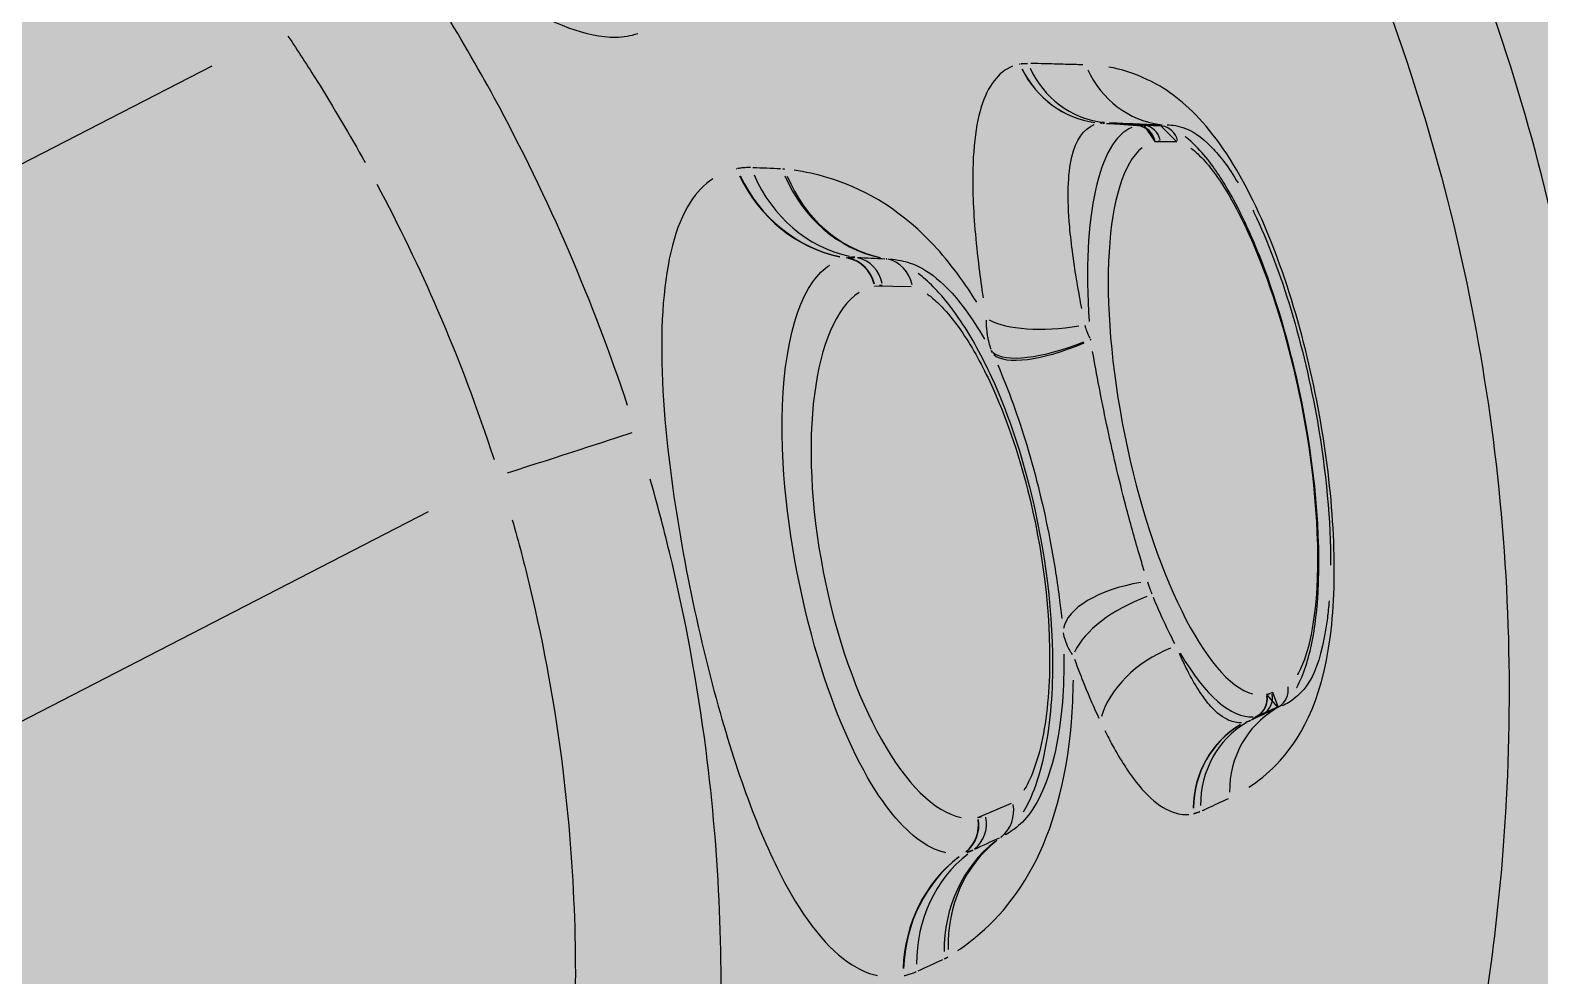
# Model space of a CAD drawing. Header units: inches. Extents: x 69197503 to 69201323, y 27704041 to 27705339.
# Drawn here: x 69201028.82 to 69201040.82, y 27704539.65 to 27704547.17 of the extents above; entities that cross this region are included whole.
import ezdxf

# ---------------------------------------------------------------- set-up
doc = ezdxf.new("R2010")
doc.units = ezdxf.units.IN
doc.header["$LTSCALE"] = 100
doc.header["$MEASUREMENT"] = 0
doc.layers.get('0').update_dxf_attribs({"linetype": 'CONTINUOUS'})
for name, color, linetype in [('P-SANR-FIXT', 2, 'CONTINUOUS'), ('Rooms-Category-Color', 7, 'CONTINUOUS'), ('Rooms-College-Color', 7, 'CONTINUOUS'), ('Rooms-Department-Color', 7, 'CONTINUOUS'), ('Rooms-Division-Color', 7, 'CONTINUOUS')]:
    doc.layers.add(name, color=color, linetype=linetype)

# ---------------------------------------------------------------- blocks, each defined once
blk = doc.blocks.new('Polarpool - polarpool_plan_dwg-3382656-ar1all Departments')
for p, q in [((38.90528, 106.13479), (38.60758, 106.46767)), ((38.78728, 106.03418), (38.4919, 106.36446))]:
    blk.add_line(p, q)
at = {"flags": 128}
for points in [[(38.89344, 105.90563), (38.8908, 105.91679), (38.89086, 105.91666)], [(38.96014, 105.84969), (38.96008, 105.84981), (38.95835, 105.85936), (38.96191, 105.84265), (38.95831, 105.83653), (38.95661, 105.84325), (38.95667, 105.84314), (38.96078, 105.84776), (38.95835, 105.85936)], [(38.73807, 105.84354), (38.73801, 105.84367), (38.74504, 105.83461)], [(38.79517, 105.76135), (38.79909, 105.76415), (38.79802, 105.76574), (38.79797, 105.76586), (38.79498, 105.76158), (38.79073, 105.76704), (38.79053, 105.76732), (38.79059, 105.76719), (38.78909, 105.76848)]]:
    blk.add_lwpolyline(points, dxfattribs=at)
blk.add_arc((38.57293, 107.17754), 1.72821, 270.51178, 315.00019)
for centre, major_axis, ratio, start_param, end_param in [((38.80584, 106.01342), (-0.02477, 0.03936), 0.010436, 1.569028, 2.643582), ((38.94274, 105.93459), (0.04201, 0.01995), 0.920539, 1.847502, 2.77785), ((38.94281, 105.93445), (0.04201, 0.01995), 0.920583, 1.84741, 2.777741), ((38.94423, 105.93011), (0.04559, 0.00919), 0.907788, 2.070148, 2.999957), ((38.94619, 105.92045), (0.04558, 0.00925), 0.910922, 2.065158, 2.99042), ((38.94632, 105.91967), (0.0461, 0.00618), 0.905154, 2.12568, 3.051125), ((38.8144, 105.88023), (0.07639, 0.03656), 0.387239, 0.15708, 2.984513), ((38.88648, 105.92582), (0.00979, 0.00468), 0.921979, 4.775184, 5.905491), ((38.88654, 105.92568), (0.00979, 0.00468), 0.921979, 4.775183, 5.905466), ((38.8873, 105.92341), (0.01063, 0.0022), 0.9178, 4.99772, 6.125465), ((38.82877, 105.88652), (0.06206, 0.03019), 0.374601, 6.193101, 6.276158), ((38.88921, 105.9142), (0.01063, 0.0022), 0.9178, 4.997289, 6.117277), ((38.98824, 105.86765), (0.02798, 0.01335), 0.946247, 1.858123, 2.833781), ((38.98826, 105.86761), (0.02806, 0.01319), 0.946115, 1.863501, 2.839228), ((38.98909, 105.86512), (0.03031, 0.00652), 0.937616, 2.077231, 3.058925), ((38.90561, 105.85592), (-0.01273, 0.02827), 0.371262, 0.442521, 1.551784), ((38.90004, 105.85235), (-0.01977, 0.02388), 0.320694, 0.12341, 1.452977), ((38.90042, 105.85267), (-0.0194, 0.02419), 0.326023, 0.145612, 1.46177), ((38.99296, 105.84718), (0.0303, 0.00657), 0.943579, 2.065595, 3.056983), ((38.87537, 105.80849), (0.08471, 0.04133), 0.31088, 0.061342, 1.165499), ((38.69413, 105.81199), (0.04197, 0.02004), 0.922339, 0.431094, 1.325352), ((38.69419, 105.81185), (0.04197, 0.02003), 0.922393, 0.431221, 1.32548), ((38.69661, 105.80811), (0.03573, 0.02977), 0.911159, 0.203172, 1.097129), ((38.87729, 105.80456), (0.07932, 0.0387), 0.31088, 0.15708, 2.984513), ((38.95403, 105.84856), (0.00557, 0.00272), 0.950449, 4.777839, 5.955936), ((38.95409, 105.84843), (0.00557, 0.00272), 0.950449, 4.777839, 5.955936), ((38.88785, 105.81582), (0.07236, 0.03373), 0.298922, 6.219755, 6.285692), ((38.70278, 105.80068), (0.03584, 0.02965), 0.914955, 0.21114, 1.102779), ((38.70382, 105.79959), (0.03177, 0.03396), 0.904164, 0.095298, 0.987198), ((38.73369, 105.8527), (0.00979, 0.00468), 0.921979, 3.581632, 4.652875), ((38.73375, 105.85256), (0.00979, 0.00468), 0.921979, 3.581625, 4.652875), ((38.95463, 105.84688), (0.00606, 0.00132), 0.947727, 5.005258, 6.186889), ((38.73505, 105.85054), (0.00838, 0.00689), 0.9178, 3.360391, 4.430273), ((38.80049, 105.87299), (0.06245, 0.02939), 0.374601, 3.14862, 3.231677), ((38.89044, 105.81052), (0.06623, 0.03263), 0.300572, 6.212419, 6.278355), ((38.95578, 105.84157), (0.00606, 0.00132), 0.947727, 5.005258, 6.186889), ((38.74102, 105.84328), (0.00838, 0.00689), 0.9178, 3.365065, 4.430519), ((38.81069, 105.80305), (-0.01043, 0.0292), 0.457366, 4.886909, 6.158372), ((38.80544, 105.80045), (-0.01747, 0.02562), 0.511724, 4.731968, 5.818679), ((38.78673, 105.78663), (-0.0196, 0.02402), 0.689464, 4.650685, 5.748724), ((38.87537, 105.80849), (0.08471, 0.04133), 0.31088, 2.411079, 3.103145), ((38.76431, 105.75029), (0.02797, 0.01338), 0.953077, 0.326248, 1.356313), ((38.76435, 105.75021), (0.02797, 0.01338), 0.953106, 0.326331, 1.356375), ((38.76569, 105.74814), (0.02385, 0.01982), 0.947137, 0.087878, 1.120984), ((38.77214, 105.74037), (0.02387, 0.01979), 0.950697, 0.088944, 1.122295), ((38.86191, 105.80317), (0.07112, 0.03627), 0.298922, 3.139086, 3.205023), ((38.79538, 105.77116), (0.00557, 0.00272), 0.950449, 3.468842, 4.646939), ((38.79544, 105.77103), (0.00557, 0.00272), 0.950449, 3.468842, 4.646939), ((38.79633, 105.76965), (0.00477, 0.00396), 0.947727, 3.237889, 4.41952), ((38.8645, 105.79787), (0.06648, 0.03211), 0.300572, 3.146423, 3.212359), ((38.79981, 105.76547), (0.00477, 0.00396), 0.947727, 3.237889, 4.41952)]:
    blk.add_ellipse(centre, major_axis=major_axis, ratio=ratio, start_param=start_param, end_param=end_param)
for points, knots in [([(39.087, 106.22178), (39.08663, 106.22178), (39.08627, 106.22177), (39.07292, 106.22082), (39.05409, 106.20383), (39.01572, 106.15915), (38.99687, 106.1342), (38.96676, 106.08773), (38.95514, 106.06632), (38.94477, 106.03501), (38.94348, 106.02336), (38.94648, 106.01244), (38.94744, 106.01025), (38.94868, 106.00833)], [-25.643506, -25.643506, -25.643506, -25.643506, -25.430466, -25.430466, -18.022791, -18.022791, -11.793011, -11.793011, -6.484984, -6.484984, -2.494225, -2.494225, -1.349658, -1.349658, -1.349658, -1.349658]), ([(38.92034, 106.11413), (38.91662, 106.10994), (38.91283, 106.10579), (38.90223, 106.09458), (38.89529, 106.08762), (38.88816, 106.08085)], [-9.837491, -9.837491, -9.837491, -9.837491, -8.752618, -8.752618, -6.858465, -6.858465, -6.858465, -6.858465]), ([(38.88247, 106.07553), (38.87175, 106.06565), (38.86062, 106.0562), (38.83596, 106.03695), (38.82233, 106.02731), (38.8083, 106.01836)], [-6.358315, -6.358315, -6.358315, -6.358315, -3.551062, -3.551062, -0.334648, -0.334648, -0.334648, -0.334648]), ([(38.83517, 105.98217), (38.84949, 105.99143), (38.86345, 106.00134), (38.89112, 106.02287), (38.9048, 106.03455), (38.92609, 106.05445), (38.93406, 106.06234), (38.94468, 106.07345), (38.94755, 106.07651), (38.95038, 106.07959)], [0.50015, 0.50015, 0.50015, 0.50015, 3.551062, 3.551062, 6.75202, 6.75202, 8.752618, 8.752618, 9.502843, 9.502843, 9.502843, 9.502843]), ([(38.79152, 106.00809), (38.78526, 106.00442), (38.77892, 106.00088), (38.75541, 105.98838), (38.73776, 105.98023), (38.6909, 105.96168), (38.6612, 105.95289), (38.61996, 105.94454), (38.60901, 105.94268), (38.59801, 105.94116)], [-17.788751, -17.788751, -17.788751, -17.788751, -16.384376, -16.384376, -12.639376, -12.639376, -6.647375, -6.647375, -4.503287, -4.503287, -4.503287, -4.503287]), ([(38.91055, 105.97422), (38.90815, 105.97636), (38.90518, 105.97807), (38.88515, 105.98459), (38.85665, 105.9786), (38.80081, 105.95721), (38.77464, 105.94458), (38.73171, 105.91966), (38.71425, 105.9076), (38.69184, 105.88639), (38.68518, 105.877), (38.68242, 105.86617), (38.68216, 105.86387), (38.68225, 105.86166)], [-26.055755, -26.055755, -26.055755, -26.055755, -24.447853, -24.447853, -16.991721, -16.991721, -11.253354, -11.253354, -6.428962, -6.428962, -2.472678, -2.472678, -1.371356, -1.371356, -1.371356, -1.371356]), ([(38.60823, 105.89611), (38.61917, 105.89778), (38.63006, 105.89976), (38.67373, 105.909), (38.70584, 105.91875), (38.75652, 105.93913), (38.77561, 105.94805), (38.80105, 105.96167), (38.80791, 105.96553), (38.81468, 105.96952)], [4.674449, 4.674449, 4.674449, 4.674449, 6.647375, 6.647375, 12.639376, 12.639376, 16.384376, 16.384376, 17.788751, 17.788751, 17.788751, 17.788751]), ([(38.91553, 105.96771), (38.91552, 105.96772), (38.91552, 105.96774), (38.9155, 105.96777), (38.9155, 105.96778), (38.91549, 105.9678), (38.91548, 105.96781), (38.91548, 105.96782), (38.91547, 105.96783), (38.91547, 105.96783)], [-0.02380389, -0.02380389, -0.02380389, -0.02380389, -0.01616159, -0.01616159, -0.00814344, -0.00814344, -0.00313209, -0.00313209, -0.00125284, -0.00125284, -0.00125284, -0.00125284]), ([(38.91692, 105.96367), (38.9169, 105.96378), (38.91687, 105.96389), (38.91677, 105.9643), (38.91669, 105.9646), (38.91647, 105.96536), (38.91632, 105.96581), (38.91599, 105.96668), (38.91581, 105.9671), (38.91563, 105.9675)], [-0.6958465, -0.6958465, -0.6958465, -0.6958465, -0.6409112, -0.6409112, -0.4944172, -0.4944172, -0.2600268, -0.2600268, -0.0366235, -0.0366235, -0.0366235, -0.0366235]), ([(38.91917, 105.95328), (38.91917, 105.9533), (38.91917, 105.95331), (38.91915, 105.95338), (38.91915, 105.95344), (38.91912, 105.95357), (38.91911, 105.95365), (38.91908, 105.95381), (38.91906, 105.95388), (38.91905, 105.95396)], [0.0060629, 0.0060629, 0.0060629, 0.0060629, 0.0151573, 0.0151573, 0.0394089, 0.0394089, 0.0782115, 0.0782115, 0.1151953, 0.1151953, 0.1151953, 0.1151953]), ([(38.894, 105.88458), (38.89993, 105.89084), (38.9049, 105.89714), (38.91683, 105.9167), (38.91954, 105.92878), (38.92011, 105.94324), (38.91995, 105.94683), (38.91957, 105.95029)], [-8.691328, -8.691328, -8.691328, -8.691328, -6.63436, -6.63436, -2.051765, -2.051765, -0.457438, -0.457438, -0.457438, -0.457438]), ([(38.72483, 105.85056), (38.72475, 105.85216), (38.7249, 105.85385), (38.72667, 105.86191), (38.7311, 105.86917), (38.74665, 105.88592), (38.75915, 105.89568), (38.7912, 105.91522), (38.81144, 105.92452), (38.85408, 105.93826), (38.87525, 105.94038), (38.8898, 105.93485), (38.89195, 105.93355), (38.89366, 105.932)], [1.371356, 1.371356, 1.371356, 1.371356, 2.472678, 2.472678, 6.428962, 6.428962, 11.253354, 11.253354, 16.991721, 16.991721, 24.447853, 24.447853, 26.055755, 26.055755, 26.055755, 26.055755]), ([(38.89712, 105.92747), (38.89713, 105.92747), (38.89713, 105.92746), (38.89713, 105.92745), (38.89714, 105.92744), (38.89715, 105.92742), (38.89716, 105.9274), (38.89717, 105.92738), (38.89718, 105.92736), (38.89718, 105.92735)], [0.00125284, 0.00125284, 0.00125284, 0.00125284, 0.00313209, 0.00313209, 0.00814344, 0.00814344, 0.01616159, 0.01616159, 0.02380389, 0.02380389, 0.02380389, 0.02380389]), ([(38.89724, 105.92722), (38.89736, 105.92696), (38.89747, 105.9267), (38.89768, 105.92615), (38.89777, 105.92587), (38.89791, 105.92539), (38.89795, 105.92521), (38.89801, 105.92496), (38.89803, 105.92489), (38.89804, 105.92481)], [0.0366235, 0.0366235, 0.0366235, 0.0366235, 0.2600268, 0.2600268, 0.4944172, 0.4944172, 0.6409112, 0.6409112, 0.6958465, 0.6958465, 0.6958465, 0.6958465]), ([(38.9, 105.91537), (38.9, 105.91534), (38.9, 105.91532), (38.90001, 105.91527), (38.90002, 105.91524), (38.90003, 105.9152), (38.90003, 105.91518), (38.90003, 105.91515), (38.90003, 105.91515), (38.90003, 105.91514)], [-0.1151953, -0.1151953, -0.1151953, -0.1151953, -0.0782115, -0.0782115, -0.0394089, -0.0394089, -0.0151573, -0.0151573, -0.0060629, -0.0060629, -0.0060629, -0.0060629]), ([(38.90022, 105.91421), (38.90042, 105.91316), (38.90056, 105.91204), (38.90075, 105.90717), (38.90063, 105.90255), (38.89329, 105.89016), (38.88906, 105.88491), (38.88344, 105.8793)], [0.473652, 0.473652, 0.473652, 0.473652, 2.051765, 2.051765, 6.63436, 6.63436, 8.999379, 8.999379, 8.999379, 8.999379]), ([(39.14382, 105.90258), (39.13045, 105.88595), (39.1162, 105.87002), (39.07257, 105.82612), (39.0411, 105.80023), (38.97369, 105.7551), (38.93774, 105.73588), (38.8619, 105.70438), (38.82192, 105.69228), (38.74994, 105.67806), (38.71828, 105.67425), (38.68651, 105.67282)], [-37.673995, -37.673995, -37.673995, -37.673995, -33.338495, -33.338495, -25.103348, -25.103348, -16.868195, -16.868195, -8.4341, -8.4341, -1.982842, -1.982842, -1.982842, -1.982842]), ([(38.74332, 105.83023), (38.74441, 105.82992), (38.74549, 105.82967), (38.75055, 105.82867), (38.75465, 105.82837), (38.76747, 105.82843), (38.77696, 105.82977), (38.80488, 105.8364), (38.82446, 105.84416), (38.85321, 105.86), (38.86352, 105.86685), (38.87786, 105.87854), (38.88282, 105.88319), (38.88958, 105.89079), (38.89189, 105.89374), (38.89513, 105.89868), (38.89624, 105.9006), (38.89751, 105.90325), (38.89779, 105.90388), (38.89806, 105.90452)], [0.754229, 0.754229, 0.754229, 0.754229, 1.040462, 1.040462, 2.080923, 2.080923, 4.161846, 4.161846, 7.939629, 7.939629, 10.300744, 10.300744, 11.77644, 11.77644, 12.69875, 12.69875, 13.275194, 13.275194, 13.451985, 13.451985, 13.451985, 13.451985]), ([(38.89259, 105.90019), (38.8924, 105.8997), (38.89219, 105.8992), (38.89127, 105.89721), (38.89041, 105.89566), (38.88778, 105.89156), (38.88579, 105.88897), (38.87977, 105.88215), (38.8752, 105.87782), (38.86175, 105.86682), (38.85191, 105.86026), (38.82434, 105.84506), (38.80543, 105.8376), (38.7791, 105.83138), (38.77025, 105.83019), (38.75902, 105.8302), (38.75554, 105.83051), (38.75158, 105.83135), (38.75067, 105.83159), (38.74981, 105.83186)], [-13.469736, -13.469736, -13.469736, -13.469736, -13.275194, -13.275194, -12.69875, -12.69875, -11.77644, -11.77644, -10.300744, -10.300744, -7.939629, -7.939629, -4.161846, -4.161846, -2.080923, -2.080923, -1.040462, -1.040462, -0.708933, -0.708933, -0.708933, -0.708933]), ([(38.96826, 105.89233), (38.96542, 105.89612), (38.96037, 105.89822), (38.94628, 105.8989), (38.93692, 105.8973), (38.91958, 105.89222), (38.91228, 105.88965), (38.90174, 105.88546), (38.89882, 105.88426), (38.89586, 105.883)], [-9.081054, -9.081054, -9.081054, -9.081054, -6.165558, -6.165558, -3.106676, -3.106676, -1.194876, -1.194876, -0.47795, -0.47795, -0.47795, -0.47795]), ([(38.68829, 105.6421), (38.72147, 105.64365), (38.75453, 105.64766), (38.82987, 105.66264), (38.87178, 105.67537), (38.9513, 105.70849), (38.98899, 105.7287), (39.05968, 105.77613), (39.09267, 105.80334), (39.14007, 105.8511), (39.15647, 105.86966), (39.17174, 105.88912)], [2.006535, 2.006535, 2.006535, 2.006535, 8.4341, 8.4341, 16.868195, 16.868195, 25.103348, 25.103348, 33.338495, 33.338495, 38.124164, 38.124164, 38.124164, 38.124164]), ([(38.9695, 105.89029), (38.9695, 105.8903), (38.96949, 105.8903), (38.96949, 105.89031), (38.96949, 105.89031), (38.96949, 105.89032), (38.96948, 105.89032), (38.96948, 105.89033), (38.96948, 105.89033), (38.96948, 105.89033)], [0.000421469, 0.000421469, 0.000421469, 0.000421469, 0.002992432, 0.002992432, 0.005689835, 0.005689835, 0.007375712, 0.007375712, 0.008007916, 0.008007916, 0.008007916, 0.008007916]), ([(38.97032, 105.88797), (38.97025, 105.88824), (38.97018, 105.8885), (38.97002, 105.88902), (38.96993, 105.88928), (38.96977, 105.88969), (38.9697, 105.88985), (38.96961, 105.89006), (38.96958, 105.89012), (38.96955, 105.89018)], [-0.4821125, -0.4821125, -0.4821125, -0.4821125, -0.327329, -0.327329, -0.1649332, -0.1649332, -0.0634359, -0.0634359, -0.0253743, -0.0253743, -0.0253743, -0.0253743]), ([(38.97425, 105.87111), (38.97384, 105.87286), (38.97343, 105.87462), (38.97258, 105.87826), (38.97214, 105.88014), (38.97143, 105.88321), (38.97115, 105.8844), (38.97077, 105.88604), (38.97066, 105.88649), (38.97056, 105.88694)], [-3.314084, -3.314084, -3.314084, -3.314084, -2.250089, -2.250089, -1.133766, -1.133766, -0.436064, -0.436064, -0.174425, -0.174425, -0.174425, -0.174425]), ([(38.88934, 105.88028), (38.88882, 105.88016), (38.88831, 105.88002), (38.88721, 105.8797), (38.88662, 105.8795), (38.8857, 105.87915), (38.88535, 105.87901), (38.88479, 105.87877), (38.88458, 105.87868), (38.88396, 105.87839), (38.88356, 105.87819), (38.88253, 105.87765), (38.88193, 105.87729), (38.8812, 105.87682), (38.88104, 105.87671), (38.88089, 105.8766)], [-0.4353719, -0.4353719, -0.4353719, -0.4353719, -0.37549, -0.37549, -0.3024464, -0.3024464, -0.2567941, -0.2567941, -0.2282614, -0.2282614, -0.1711961, -0.1711961, -0.0798915, -0.0798915, -0.0546543, -0.0546543, -0.0546543, -0.0546543]), ([(38.87665, 105.87328), (38.87004, 105.86811), (38.86249, 105.86294), (38.846, 105.85289), (38.83692, 105.84802), (38.82225, 105.84104), (38.81659, 105.83855), (38.809, 105.83549), (38.80694, 105.83468), (38.80492, 105.83391)], [-6.445305, -6.445305, -6.445305, -6.445305, -4.433285, -4.433285, -2.233826, -2.233826, -0.859164, -0.859164, -0.339227, -0.339227, -0.339227, -0.339227]), ([(38.88047, 105.87631), (38.88041, 105.87627), (38.88035, 105.87622), (38.88023, 105.87613), (38.88016, 105.87609), (38.88006, 105.87601), (38.88002, 105.87598), (38.87997, 105.87594), (38.87995, 105.87593), (38.87994, 105.87592)], [-0.0318529, -0.0318529, -0.0318529, -0.0318529, -0.02162645, -0.02162645, -0.01089705, -0.01089705, -0.00419117, -0.00419117, -0.00167647, -0.00167647, -0.00167647, -0.00167647]), ([(38.90035, 105.85224), (38.90267, 105.85335), (38.90497, 105.85441), (38.91324, 105.85813), (38.91896, 105.86049), (38.93255, 105.86534), (38.93989, 105.8671), (38.95092, 105.86729), (38.95485, 105.86585), (38.95704, 105.86293)], [0.47795, 0.47795, 0.47795, 0.47795, 1.194876, 1.194876, 3.106676, 3.106676, 6.165558, 6.165558, 9.081054, 9.081054, 9.081054, 9.081054]), ([(38.76853, 105.76396), (38.77111, 105.76159), (38.77405, 105.7594), (38.78653, 105.75231), (38.79933, 105.74846), (38.83947, 105.75352), (38.86296, 105.76102), (38.90711, 105.78109), (38.92941, 105.79426), (38.95564, 105.81667), (38.96266, 105.82459), (38.97161, 105.83868), (38.97374, 105.84475), (38.97574, 105.85491), (38.97591, 105.85914), (38.97559, 105.8631)], [-26.535349, -26.535349, -26.535349, -26.535349, -24.440453, -24.440453, -18.854064, -18.854064, -14.005816, -14.005816, -9.003468, -9.003468, -6.309212, -6.309212, -3.614956, -3.614956, -1.396597, -1.396597, -1.396597, -1.396597]), ([(38.95798, 105.86137), (38.95798, 105.86137), (38.95798, 105.86137), (38.95798, 105.86136), (38.95798, 105.86136), (38.95799, 105.86136), (38.95799, 105.86135), (38.95799, 105.86135), (38.95799, 105.86135), (38.95799, 105.86134)], [-0.008007916, -0.008007916, -0.008007916, -0.008007916, -0.007375712, -0.007375712, -0.005689835, -0.005689835, -0.002992432, -0.002992432, -0.000421469, -0.000421469, -0.000421469, -0.000421469]), ([(38.95803, 105.86125), (38.95805, 105.86121), (38.95807, 105.86116), (38.95814, 105.861), (38.95819, 105.86087), (38.95831, 105.86055), (38.95837, 105.86034), (38.95849, 105.85993), (38.95855, 105.85972), (38.95859, 105.85951)], [0.0253743, 0.0253743, 0.0253743, 0.0253743, 0.0634359, 0.0634359, 0.1649332, 0.1649332, 0.327329, 0.327329, 0.4821125, 0.4821125, 0.4821125, 0.4821125]), ([(38.95881, 105.85848), (38.95891, 105.85802), (38.95901, 105.85757), (38.95937, 105.85589), (38.95963, 105.85468), (38.96031, 105.85154), (38.96072, 105.84963), (38.96152, 105.84591), (38.96191, 105.84412), (38.9623, 105.84233)], [0.174425, 0.174425, 0.174425, 0.174425, 0.436064, 0.436064, 1.133766, 1.133766, 2.250089, 2.250089, 3.314084, 3.314084, 3.314084, 3.314084]), ([(38.68432, 105.85353), (38.68451, 105.85314), (38.68472, 105.85276), (38.68518, 105.85198), (38.68544, 105.85159), (38.68588, 105.85096), (38.68605, 105.85072), (38.6863, 105.85039), (38.68637, 105.8503), (38.68644, 105.85021)], [-0.6883698, -0.6883698, -0.6883698, -0.6883698, -0.4673669, -0.4673669, -0.2354949, -0.2354949, -0.090575, -0.090575, -0.03623, -0.03623, -0.03623, -0.03623]), ([(38.89202, 105.84738), (38.89209, 105.84745), (38.89216, 105.84752), (38.89249, 105.84782), (38.89275, 105.84804), (38.89318, 105.8484), (38.89335, 105.84853), (38.89361, 105.84873), (38.89369, 105.84879), (38.89392, 105.84895), (38.89406, 105.84905), (38.89442, 105.84929), (38.89465, 105.84944), (38.89507, 105.84968), (38.89527, 105.84979), (38.89546, 105.84989)], [0.0546543, 0.0546543, 0.0546543, 0.0546543, 0.0798915, 0.0798915, 0.1711961, 0.1711961, 0.2282614, 0.2282614, 0.2567941, 0.2567941, 0.3024464, 0.3024464, 0.37549, 0.37549, 0.4353719, 0.4353719, 0.4353719, 0.4353719]), ([(38.72768, 105.84262), (38.72764, 105.84268), (38.7276, 105.84273), (38.72744, 105.84294), (38.72732, 105.84309), (38.72704, 105.84349), (38.72688, 105.84374), (38.72659, 105.84424), (38.72645, 105.84449), (38.72633, 105.84474)], [0.03623, 0.03623, 0.03623, 0.03623, 0.090575, 0.090575, 0.2354949, 0.2354949, 0.4673669, 0.4673669, 0.6883698, 0.6883698, 0.6883698, 0.6883698]), ([(38.82585, 105.81268), (38.8274, 105.81363), (38.82898, 105.8146), (38.83488, 105.81815), (38.83942, 105.82078), (38.85159, 105.82757), (38.85951, 105.83174), (38.87448, 105.8392), (38.88157, 105.84254), (38.8882, 105.84557)], [0.339227, 0.339227, 0.339227, 0.339227, 0.859164, 0.859164, 2.233826, 2.233826, 4.433285, 4.433285, 6.445305, 6.445305, 6.445305, 6.445305]), ([(38.89153, 105.84708), (38.89154, 105.84708), (38.89155, 105.84708), (38.89158, 105.8471), (38.8916, 105.84711), (38.89166, 105.84713), (38.89169, 105.84715), (38.89176, 105.84718), (38.89179, 105.84719), (38.89183, 105.84721)], [0.00167647, 0.00167647, 0.00167647, 0.00167647, 0.00419117, 0.00419117, 0.01089705, 0.01089705, 0.02162645, 0.02162645, 0.0318529, 0.0318529, 0.0318529, 0.0318529]), ([(38.6926, 105.84263), (38.6927, 105.84252), (38.69279, 105.84241), (38.693, 105.84218), (38.6931, 105.84206), (38.69328, 105.84188), (38.69335, 105.84181), (38.69345, 105.84171), (38.69348, 105.84168), (38.6935, 105.84166)], [0.0116843, 0.0116843, 0.0116843, 0.0116843, 0.0829585, 0.0829585, 0.157738, 0.157738, 0.2044751, 0.2044751, 0.2220016, 0.2220016, 0.2220016, 0.2220016]), ([(38.69619, 105.83919), (38.69642, 105.83899), (38.69665, 105.83879), (38.70455, 105.83205), (38.71423, 105.82635), (38.73976, 105.82013), (38.75599, 105.8196), (38.77844, 105.82352), (38.78277, 105.82445), (38.78716, 105.82554)], [-27.277989, -27.277989, -27.277989, -27.277989, -27.139053, -27.139053, -22.607863, -22.607863, -18.433286, -18.433286, -17.4529, -17.4529, -17.4529, -17.4529]), ([(38.96266, 105.84085), (38.96307, 105.83931), (38.96335, 105.83755), (38.96275, 105.83277), (38.96211, 105.82997), (38.95751, 105.82253), (38.95468, 105.81889), (38.9507, 105.81481)], [0.423177, 0.423177, 0.423177, 0.423177, 3.614956, 3.614956, 6.309212, 6.309212, 8.04036, 8.04036, 8.04036, 8.04036]), ([(38.73413, 105.83485), (38.73412, 105.83486), (38.73411, 105.83487), (38.73407, 105.83491), (38.73404, 105.83494), (38.73397, 105.83501), (38.73393, 105.83505), (38.73386, 105.83513), (38.73383, 105.83516), (38.7338, 105.8352)], [-0.2220016, -0.2220016, -0.2220016, -0.2220016, -0.2044751, -0.2044751, -0.157738, -0.157738, -0.0829585, -0.0829585, -0.0116843, -0.0116843, -0.0116843, -0.0116843]), ([(38.80249, 105.75734), (38.80251, 105.75734), (38.80252, 105.75733), (38.8048, 105.75672), (38.80717, 105.75639), (38.81472, 105.7559), (38.82033, 105.75626), (38.84314, 105.75968), (38.86362, 105.76635), (38.89808, 105.78217), (38.91224, 105.7901), (38.93234, 105.80381), (38.93948, 105.80942), (38.94898, 105.81833), (38.95214, 105.8217), (38.95638, 105.82712), (38.9578, 105.82918), (38.95956, 105.83231), (38.96009, 105.83337), (38.96054, 105.83446)], [0.775294, 0.775294, 0.775294, 0.775294, 0.780058, 0.780058, 1.560117, 1.560117, 3.120234, 3.120234, 7.308509, 7.308509, 10.334168, 10.334168, 12.319795, 12.319795, 13.560811, 13.560811, 14.336447, 14.336447, 14.730595, 14.730595, 14.730595, 14.730595]), ([(38.79428, 105.83049), (38.78921, 105.82909), (38.78429, 105.82796), (38.76458, 105.82443), (38.75349, 105.82525), (38.74032, 105.8289), (38.73741, 105.83147), (38.73506, 105.83385), (38.735, 105.83391), (38.73494, 105.83398)], [17.146017, 17.146017, 17.146017, 17.146017, 18.433286, 18.433286, 22.607863, 22.607863, 27.139053, 27.139053, 27.261838, 27.261838, 27.261838, 27.261838]), ([(38.80065, 105.83232), (38.79996, 105.83201), (38.79928, 105.83164), (38.7979, 105.83076), (38.7972, 105.83023), (38.7961, 105.82925), (38.79569, 105.82884), (38.79513, 105.82823), (38.79498, 105.82806), (38.79483, 105.82788)], [-0.4119409, -0.4119409, -0.4119409, -0.4119409, -0.2796862, -0.2796862, -0.1409271, -0.1409271, -0.0542027, -0.0542027, -0.0216811, -0.0216811, -0.0216811, -0.0216811]), ([(38.95753, 105.83181), (38.95719, 105.83098), (38.95678, 105.83012), (38.95533, 105.8275), (38.9541, 105.82566), (38.95025, 105.82071), (38.9473, 105.81753), (38.93824, 105.80902), (38.93132, 105.80356), (38.91171, 105.79017), (38.89779, 105.78237), (38.86397, 105.76685), (38.84383, 105.76034), (38.82209, 105.75712), (38.81683, 105.75681), (38.81018, 105.75728), (38.80818, 105.7576), (38.80645, 105.75809), (38.80644, 105.75809), (38.80643, 105.75809)], [-14.730595, -14.730595, -14.730595, -14.730595, -14.336447, -14.336447, -13.560811, -13.560811, -12.319795, -12.319795, -10.334168, -10.334168, -7.308509, -7.308509, -3.120234, -3.120234, -1.560117, -1.560117, -0.780058, -0.780058, -0.775294, -0.775294, -0.775294, -0.775294]), ([(38.79355, 105.82684), (38.79111, 105.82514), (38.78876, 105.82345), (38.78334, 105.81942), (38.78036, 105.81709), (38.77761, 105.81482)], [-1.782365, -1.782365, -1.782365, -1.782365, -1.082025, -1.082025, -0.093809, -0.093809, -0.093809, -0.093809]), ([(38.77436, 105.81206), (38.77297, 105.81085), (38.77166, 105.80966), (38.76851, 105.8067), (38.76677, 105.80494), (38.76421, 105.80214), (38.76328, 105.80108), (38.76073, 105.79794), (38.7593, 105.79592), (38.75637, 105.79086), (38.7553, 105.78793), (38.75483, 105.78338), (38.75501, 105.78164), (38.75555, 105.78003)], [-5.862682, -5.862682, -5.862682, -5.862682, -5.332392, -5.332392, -4.527503, -4.527503, -4.024447, -4.024447, -3.018335, -3.018335, -1.408556, -1.408556, -0.308562, -0.308562, -0.308562, -0.308562]), ([(38.81942, 105.80847), (38.81951, 105.80854), (38.8196, 105.8086), (38.81993, 105.80884), (38.82017, 105.80901), (38.8208, 105.80945), (38.82119, 105.80971), (38.82195, 105.81022), (38.82233, 105.81047), (38.82271, 105.81071)], [0.0216811, 0.0216811, 0.0216811, 0.0216811, 0.0542027, 0.0542027, 0.1409271, 0.1409271, 0.2796862, 0.2796862, 0.4119409, 0.4119409, 0.4119409, 0.4119409]), ([(38.80616, 105.79765), (38.80826, 105.79957), (38.81056, 105.80154), (38.81476, 105.80493), (38.81658, 105.80635), (38.81848, 105.80777)], [0.093809, 0.093809, 0.093809, 0.093809, 1.082025, 1.082025, 1.782365, 1.782365, 1.782365, 1.782365]), ([(38.94364, 105.80821), (38.94342, 105.80803), (38.9432, 105.80784), (38.92794, 105.79483), (38.90626, 105.78185), (38.8704, 105.76547), (38.85532, 105.76001), (38.84225, 105.75668)], [8.930876, 8.930876, 8.930876, 8.930876, 9.003468, 9.003468, 14.005816, 14.005816, 17.342991, 17.342991, 17.342991, 17.342991]), ([(38.78749, 105.77128), (38.7871, 105.77251), (38.78701, 105.77383), (38.78753, 105.77729), (38.78848, 105.7795), (38.791, 105.78331), (38.79221, 105.78484), (38.79436, 105.78721), (38.79513, 105.78801), (38.79726, 105.79012), (38.79871, 105.79145), (38.80131, 105.79369), (38.80239, 105.79459), (38.80353, 105.7955)], [0.308562, 0.308562, 0.308562, 0.308562, 1.408556, 1.408556, 3.018335, 3.018335, 4.024447, 4.024447, 4.527503, 4.527503, 5.332392, 5.332392, 5.862682, 5.862682, 5.862682, 5.862682]), ([(38.75619, 105.77853), (38.75623, 105.77844), (38.75628, 105.77835), (38.75639, 105.77814), (38.75645, 105.77803), (38.75656, 105.77785), (38.7566, 105.77778), (38.75667, 105.77767), (38.7567, 105.77763), (38.75678, 105.7775), (38.75684, 105.77742), (38.75699, 105.7772), (38.75709, 105.77706), (38.75725, 105.77685), (38.75732, 105.77677), (38.75738, 105.77669)], [-0.4877011, -0.4877011, -0.4877011, -0.4877011, -0.4222464, -0.4222464, -0.3401073, -0.3401073, -0.2887704, -0.2887704, -0.2566848, -0.2566848, -0.1925136, -0.1925136, -0.0898397, -0.0898397, -0.0256685, -0.0256685, -0.0256685, -0.0256685]), ([(38.75779, 105.7762), (38.75795, 105.776), (38.75811, 105.77581), (38.7587, 105.77509), (38.75913, 105.77457), (38.76025, 105.77323), (38.76093, 105.77241), (38.76225, 105.77081), (38.76289, 105.77004), (38.76353, 105.76927)], [-1.962317, -1.962317, -1.962317, -1.962317, -1.807397, -1.807397, -1.394278, -1.394278, -0.733287, -0.733287, -0.10328, -0.10328, -0.10328, -0.10328]), ([(38.78889, 105.76871), (38.78884, 105.76878), (38.78879, 105.76884), (38.78866, 105.769), (38.78858, 105.76911), (38.78847, 105.76927), (38.78842, 105.76934), (38.78836, 105.76944), (38.78834, 105.76947), (38.78828, 105.76955), (38.78825, 105.76961), (38.78817, 105.76974), (38.78812, 105.76983), (38.78803, 105.76998), (38.788, 105.77005), (38.78796, 105.77012)], [0.0256685, 0.0256685, 0.0256685, 0.0256685, 0.0898397, 0.0898397, 0.1925136, 0.1925136, 0.2566848, 0.2566848, 0.2887704, 0.2887704, 0.3401073, 0.3401073, 0.4222464, 0.4222464, 0.4877011, 0.4877011, 0.4877011, 0.4877011]), ([(38.79509, 105.76125), (38.79444, 105.76202), (38.79379, 105.76281), (38.79245, 105.76442), (38.79177, 105.76525), (38.79064, 105.7666), (38.79021, 105.76713), (38.78961, 105.76785), (38.78944, 105.76804), (38.78928, 105.76824)], [0.10328, 0.10328, 0.10328, 0.10328, 0.733287, 0.733287, 1.394278, 1.394278, 1.807397, 1.807397, 1.962317, 1.962317, 1.962317, 1.962317]), ([(38.83135, 105.75432), (38.82945, 105.75399), (38.82763, 105.75371), (38.80811, 105.75123), (38.80261, 105.75459), (38.79778, 105.75798), (38.7967, 105.75914), (38.79583, 105.76028)], [18.316412, 18.316412, 18.316412, 18.316412, 18.854064, 18.854064, 24.440453, 24.440453, 27.425866, 27.425866, 27.425866, 27.425866])]:
    blk.add_open_spline(points, degree=3, knots=knots)
for points in [[(38.91894, 105.95446), (38.91832, 105.95727), (38.9177, 105.96011), (38.91708, 105.96296)], [(38.89817, 105.92421), (38.89875, 105.92142), (38.89932, 105.91863), (38.8999, 105.91584)], [(38.95825, 105.85994), (38.95816, 105.86039), (38.95808, 105.86084), (38.958, 105.86129)], [(38.95801, 105.86127), (38.95809, 105.86083), (38.95817, 105.86038), (38.95825, 105.85994)], [(38.68689, 105.84967), (38.6887, 105.84744), (38.69049, 105.84524), (38.69226, 105.84305)], [(38.72626, 105.84487), (38.72624, 105.84491), (38.72623, 105.84495), (38.72621, 105.84499)], [(38.73349, 105.83558), (38.73169, 105.83777), (38.72988, 105.83996), (38.72808, 105.84215)], [(38.7561, 105.77871), (38.75611, 105.77868), (38.75612, 105.77866), (38.75613, 105.77864)], [(38.78792, 105.7702), (38.78791, 105.77022), (38.7879, 105.77025), (38.78789, 105.77027)]]:
    blk.add_open_spline(points, degree=3)
blk = doc.blocks.new('Polarpool - Polarpool-3382658-ar1all Departments')
at = {"xscale": 25.40000000007192, "yscale": 25.40000000007192, "zscale": 25.40000000007192}
blk.add_blockref('Polarpool - polarpool_plan_dwg-3382656-ar1all Departments', (-979.752, -2712.933), dxfattribs=at)

msp = doc.modelspace()

# ---------------------------------------------------------------- hatches: boundary and pattern name
at = {"layer": 'Rooms-Category-Color', "true_color": 0xfbafa2}
msp.add_hatch(color=21, dxfattribs=at).paths.add_polyline_path([(69200849.325, 27704511.073), (69200893.724, 27704499.528), (69200895.8, 27704507.513), (69201035.408, 27704471.213), (69201067.367, 27704594.126), (69200883.361, 27704641.97), (69200880.561, 27704631.203), (69200876.811, 27704632.178), (69200862.373, 27704576.65), (69200866.123, 27704575.675)])
at = {"layer": 'Rooms-College-Color', "true_color": 0xffff64}
msp.add_hatch(color=51, dxfattribs=at).paths.add_polyline_path([(69200849.325, 27704511.073), (69200893.724, 27704499.528), (69200895.8, 27704507.513), (69201035.408, 27704471.213), (69201067.367, 27704594.126), (69200883.361, 27704641.97), (69200880.561, 27704631.203), (69200876.811, 27704632.178), (69200862.373, 27704576.65), (69200866.123, 27704575.675)])
at = {"layer": 'Rooms-Department-Color', "true_color": 0x604aed}
msp.add_hatch(color=173, dxfattribs=at).paths.add_polyline_path([(69200849.325, 27704511.073), (69200893.724, 27704499.528), (69200895.8, 27704507.513), (69201035.408, 27704471.213), (69201067.367, 27704594.126), (69200883.361, 27704641.97), (69200880.561, 27704631.203), (69200876.811, 27704632.178), (69200862.373, 27704576.65), (69200866.123, 27704575.675)])
at = {"layer": 'Rooms-Division-Color', "true_color": 0x604aed}
msp.add_hatch(color=173, dxfattribs=at).paths.add_polyline_path([(69200849.325, 27704511.073), (69200893.724, 27704499.528), (69200895.8, 27704507.513), (69201035.408, 27704471.213), (69201067.367, 27704594.126), (69200883.361, 27704641.97), (69200880.561, 27704631.203), (69200876.811, 27704632.178), (69200862.373, 27704576.65), (69200866.123, 27704575.675)])

# ---------------------------------------------------------------- block references
at = {"layer": 'P-SANR-FIXT', "rotation": 75.42494896880507}
msp.add_blockref('Polarpool - Polarpool-3382658-ar1all Departments', (69201011.579, 27704543.02), dxfattribs=at)

doc.saveas('drawing.dxf')
